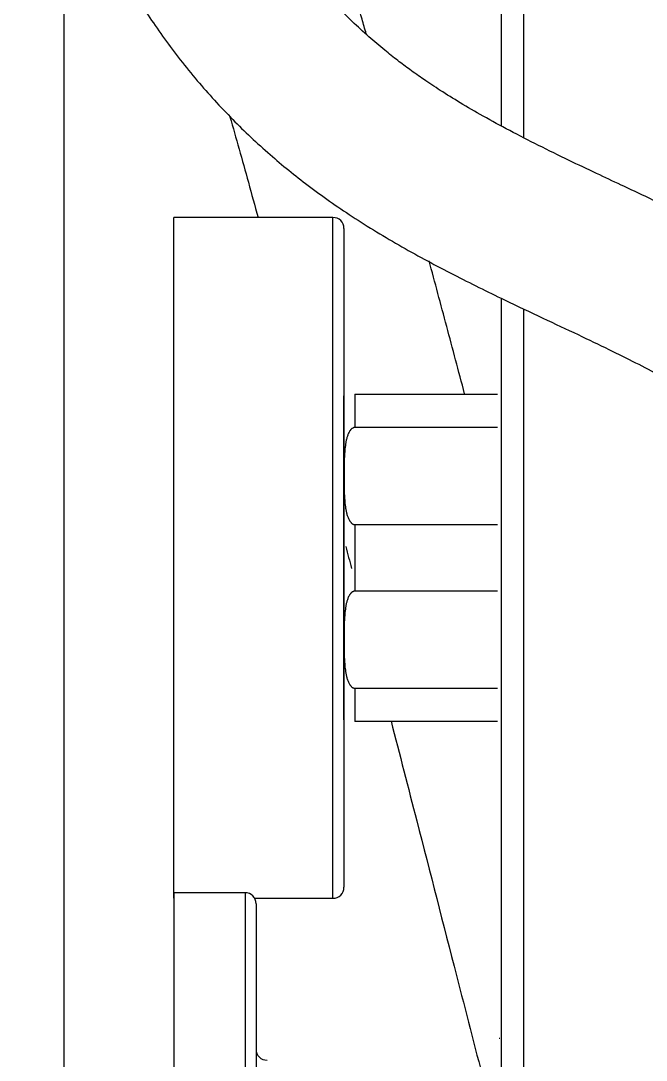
# Model space of a CAD drawing. Header units: millimetres. Extents: x -33000 to 294000, y 0 to 42408.
# Drawn here: x 19795.7 to 19852.6, y 18564.8 to 18659.4 of the extents above; entities that cross this region are included whole.
import ezdxf

# ---------------------------------------------------------------- set-up
doc = ezdxf.new("R2010")
doc.units = ezdxf.units.MM
doc.header["$LTSCALE"] = 50
doc.layers.add('arch', color=8, linetype='Continuous')

msp = doc.modelspace()

# ---------------------------------------------------------------- linework, layer by layer
at = {"layer": 'arch'}
for p, q in [((19799.583, 19014.526), (19799.583, 18114.526)), ((19809.585, 18610.526), (19809.585, 18641.526)), ((19824.085, 18641.526), (19809.585, 18641.526)), ((19824.085, 18579.526), (19824.085, 18641.526)), ((19825.085, 18640.526), (19825.085, 18580.526)), ((19825.085, 18595.776), (19825.085, 18625.276)), ((19826.085, 18625.426), (19839.085, 18625.426)), ((19826.085, 18625.426), (19826.085, 18622.397)), ((19839.085, 18622.397), (19826.085, 18622.397)), ((19826.085, 18613.556), (19839.085, 18613.556)), ((19826.085, 18613.556), (19826.085, 18607.497)), ((19809.585, 18579.526), (19809.585, 18610.526)), ((19839.085, 18607.497), (19826.085, 18607.497)), ((19826.085, 18598.656), (19826.085, 18595.626)), ((19826.085, 18598.656), (19839.085, 18598.656)), ((19839.085, 18595.626), (19826.085, 18595.626)), ((19809.585, 18580.026), (19809.585, 18529.026)), ((19816.085, 18580.026), (19809.585, 18580.026)), ((19816.085, 18580.026), (19816.085, 18529.026)), ((19816.951, 18579.526), (19824.085, 18579.526)), ((19817.085, 18579.026), (19817.085, 18530.026))]:
    msp.add_line(p, q, dxfattribs=at)
for centre, start, end in [((19824.085, 18640.526), 0, 90), ((19816.085, 18579.026), 0, 90), ((19824.085, 18580.526), 270, 0), ((19818.085, 18565.776), 180, 270)]:
    msp.add_arc(centre, 1, start, end, dxfattribs=at)
for points, degree in [([(19839.444, 18649.836), (19839.444, 18802.526)], 1), ([(19841.445, 18802.526), (19841.445, 18648.782)], 1), ([(19839.444, 18559.168), (19839.444, 18634.142)], 1), ([(19841.445, 18633.189), (19841.445, 18559.168)], 1), ([(19825.254, 18611.553), (19825.426, 18610.893), (19825.599, 18610.231), (19825.772, 18609.568)], 3)]:
    msp.add_open_spline(points, degree=degree, dxfattribs=at)
for points, knots in [([(19827.114, 18658.261), (19826.986, 18658.707), (19826.308, 18661.067), (19825.13, 18665.108), (19823.676, 18669.958), (19822.329, 18674.324), (19821.133, 18678.083), (19820.077, 18681.292), (19819.114, 18684.123), (19818.115, 18686.953), (19817.006, 18689.945), (19815.827, 18692.921), (19814.667, 18695.598), (19813.564, 18697.876), (19812.545, 18699.713), (19811.633, 18701.114), (19810.798, 18702.189), (19809.97, 18703.096), (19808.691, 18704.17), (19806.958, 18705.095), (19804.856, 18705.63), (19802.532, 18705.511), (19800.383, 18704.705), (19798.887, 18703.609), (19797.848, 18702.444), (19797.201, 18701.427), (19796.825, 18700.668), (19796.507, 18699.88), (19796.234, 18699.003), (19796.006, 18698.011), (19795.81, 18696.777), (19795.682, 18695.321), (19795.64, 18693.676), (19795.681, 18692.042), (19795.779, 18690.529), (19795.943, 18688.82), (19796.202, 18686.839), (19796.632, 18684.365), (19797.223, 18681.706), (19797.984, 18678.941), (19799.02, 18675.792), (19800.357, 18672.391), (19802.037, 18668.807), (19803.936, 18665.272), (19806.129, 18661.595), (19808.675, 18657.799), (19811.585, 18654.053), (19814.796, 18650.527), (19818.202, 18647.315), (19821.835, 18644.357), (19825.831, 18641.551), (19830.31, 18638.84), (19834.996, 18636.322), (19839.327, 18634.188), (19843.135, 18632.389), (19846.328, 18630.891), (19849.156, 18629.542), (19851.632, 18628.316), (19853.619, 18627.277), (19855.213, 18626.401), (19856.483, 18625.672), (19857.789, 18624.887), (19859.286, 18623.938), (19861.026, 18622.758), (19862.981, 18621.314), (19865.109, 18619.588), (19867.396, 18617.561), (19869.545, 18615.505), (19870.933, 18614.114), (19871.518, 18613.522)], [0, 0, 0, 0, 0.002402, 0.012822, 0.022862, 0.031953, 0.041591, 0.049804, 0.057078, 0.065589, 0.075662, 0.087423, 0.100212, 0.112465, 0.124066, 0.134938, 0.14339, 0.151502, 0.160466, 0.167922, 0.176056, 0.184411, 0.191859, 0.199965, 0.206744, 0.21219, 0.217097, 0.223024, 0.230036, 0.23816, 0.247424, 0.260726, 0.274526, 0.287305, 0.299016, 0.309624, 0.327234, 0.346233, 0.366797, 0.388823, 0.410891, 0.441474, 0.471024, 0.500223, 0.53021, 0.561057, 0.591924, 0.620712, 0.647368, 0.671723, 0.697531, 0.724554, 0.751108, 0.776769, 0.796252, 0.814395, 0.830904, 0.84598, 0.860444, 0.869383, 0.878121, 0.886896, 0.897619, 0.910691, 0.92579, 0.943097, 0.962569, 0.984147, 1, 1, 1, 1]), ([(19881.899, 18622.77), (19881.552, 18623.125), (19880.39, 18624.31), (19878.434, 18626.267), (19876.026, 18628.553), (19873.6, 18630.695), (19870.979, 18632.819), (19867.975, 18635), (19864.83, 18637.018), (19861.748, 18638.8), (19859.054, 18640.242), (19856.544, 18641.51), (19854.302, 18642.599), (19852.256, 18643.572), (19850.223, 18644.528), (19847.99, 18645.576), (19845.472, 18646.771), (19842.821, 18648.068), (19840.21, 18649.409), (19837.822, 18650.708), (19835.715, 18651.931), (19833.912, 18653.051), (19832.396, 18654.059), (19831.113, 18654.966), (19829.943, 18655.84), (19828.689, 18656.834), (19827.295, 18658.018), (19825.78, 18659.414), (19824.221, 18660.98), (19822.655, 18662.707), (19821.014, 18664.71), (19819.429, 18666.876), (19817.965, 18669.102), (19816.69, 18671.21), (19815.574, 18673.186), (19814.582, 18675.074), (19813.687, 18676.935), (19812.849, 18678.874), (19812.111, 18680.817), (19811.475, 18682.734), (19810.954, 18684.556), (19810.53, 18686.329), (19810.206, 18687.99), (19809.968, 18689.514), (19809.812, 18690.817), (19809.72, 18691.867), (19809.664, 18692.769), (19809.636, 18693.607), (19809.638, 18694.312), (19809.647, 18694.718), (19809.636, 18694.823), (19809.624, 18694.836)], [0, 0, 0, 0, 0.0087569, 0.0291666, 0.0481263, 0.0655636, 0.082947, 0.1025636, 0.1244691, 0.140388, 0.1554253, 0.1689002, 0.1807908, 0.1910894, 0.2015427, 0.2137453, 0.2277044, 0.2434234, 0.2587888, 0.2734129, 0.2866866, 0.298605, 0.3091656, 0.3183675, 0.3268702, 0.3363666, 0.3485088, 0.3620438, 0.3769628, 0.3932545, 0.4107109, 0.4329158, 0.4538942, 0.4736599, 0.493506, 0.5119877, 0.5301413, 0.5492772, 0.569369, 0.5868021, 0.6046622, 0.6217005, 0.6376579, 0.6525469, 0.6667693, 0.677429, 0.689201, 0.7020371, 0.7156121, 0.7277434, 0.7360933, 0.7360933, 0.7360933, 0.7360933]), ([(19814.708, 18650.703), (19815.256, 18648.763), (19816.101, 18645.739), (19816.965, 18642.605), (19817.262, 18641.526)], [0.95796098, 0.95796098, 0.95796098, 0.95796098, 0.96754744, 0.97248983, 0.97248983, 0.97248983, 0.97248983]), ([(19836.075, 18625.47), (19835.529, 18627.536), (19834.444, 18631.625), (19833.374, 18635.616), (19832.843, 18637.582)], [0, 0, 0, 0, 0.500257, 1, 1, 1, 1]), ([(19826.085, 18622.397), (19826.056, 18622.397), (19826.027, 18622.393), (19825.986, 18622.384), (19825.972, 18622.38), (19825.945, 18622.37), (19825.932, 18622.365), (19825.894, 18622.348), (19825.87, 18622.335), (19825.836, 18622.312), (19825.825, 18622.304), (19825.803, 18622.287), (19825.793, 18622.279), (19825.762, 18622.252), (19825.743, 18622.234), (19825.708, 18622.195), (19825.691, 18622.176), (19825.666, 18622.145), (19825.658, 18622.134), (19825.643, 18622.113), (19825.621, 18622.082), (19825.6, 18622.049), (19825.561, 18621.984), (19825.537, 18621.94), (19825.493, 18621.849), (19825.473, 18621.803), (19825.436, 18621.71), (19825.419, 18621.664), (19825.387, 18621.569), (19825.372, 18621.521), (19825.331, 18621.378), (19825.308, 18621.282), (19825.268, 18621.09), (19825.25, 18620.994), (19825.22, 18620.801), (19825.207, 18620.704), (19825.184, 18620.51), (19825.174, 18620.413), (19825.148, 18620.122), (19825.136, 18619.927), (19825.118, 18619.536), (19825.112, 18619.341), (19825.103, 18618.95), (19825.1, 18618.754), (19825.097, 18618.363), (19825.096, 18618.168), (19825.096, 18617.777), (19825.097, 18617.581), (19825.1, 18617.19), (19825.103, 18616.995), (19825.112, 18616.604), (19825.118, 18616.409), (19825.137, 18616.018), (19825.149, 18615.823), (19825.175, 18615.53), (19825.185, 18615.433), (19825.208, 18615.238), (19825.221, 18615.141), (19825.252, 18614.948), (19825.27, 18614.851), (19825.311, 18614.659), (19825.334, 18614.563), (19825.375, 18614.421), (19825.39, 18614.374), (19825.422, 18614.28), (19825.439, 18614.233), (19825.476, 18614.141), (19825.496, 18614.096), (19825.54, 18614.006), (19825.564, 18613.962), (19825.604, 18613.897), (19825.617, 18613.876), (19825.647, 18613.834), (19825.662, 18613.813), (19825.694, 18613.773), (19825.711, 18613.753), (19825.738, 18613.725), (19825.747, 18613.715), (19825.766, 18613.697), (19825.776, 18613.688), (19825.806, 18613.662), (19825.827, 18613.646), (19825.861, 18613.624), (19825.872, 18613.617), (19825.896, 18613.604), (19825.908, 18613.598), (19825.946, 18613.581), (19825.973, 18613.572), (19826.014, 18613.562), (19826.028, 18613.56), (19826.056, 18613.557), (19826.07, 18613.556), (19826.085, 18613.556)], [0, 0, 0, 0, 0.007813, 0.007813, 0.011719, 0.011719, 0.015625, 0.015625, 0.023438, 0.023438, 0.027344, 0.027344, 0.03125, 0.03125, 0.039063, 0.039063, 0.046875, 0.046875, 0.050781, 0.050781, 0.054688, 0.0625, 0.0625, 0.078125, 0.078125, 0.09375, 0.09375, 0.109375, 0.109375, 0.125, 0.125, 0.15625, 0.15625, 0.1875, 0.1875, 0.21875, 0.21875, 0.25, 0.25, 0.3125, 0.3125, 0.375, 0.375, 0.4375, 0.4375, 0.5, 0.5, 0.5625, 0.5625, 0.625, 0.625, 0.6875, 0.6875, 0.75, 0.75, 0.78125, 0.78125, 0.8125, 0.8125, 0.84375, 0.84375, 0.875, 0.875, 0.890625, 0.890625, 0.90625, 0.90625, 0.921875, 0.921875, 0.9375, 0.9375, 0.945313, 0.945313, 0.953125, 0.953125, 0.960938, 0.960938, 0.964844, 0.964844, 0.96875, 0.96875, 0.976562, 0.976562, 0.980469, 0.980469, 0.984375, 0.984375, 0.992187, 0.992187, 0.996094, 0.996094, 1, 1, 1, 1]), ([(19826.085, 18622.397), (19826.056, 18622.397), (19826.027, 18622.393), (19825.986, 18622.384), (19825.972, 18622.38), (19825.945, 18622.37), (19825.932, 18622.365), (19825.894, 18622.348), (19825.87, 18622.335), (19825.836, 18622.312), (19825.825, 18622.304), (19825.803, 18622.287), (19825.793, 18622.279), (19825.762, 18622.252), (19825.743, 18622.234), (19825.708, 18622.195), (19825.691, 18622.176), (19825.666, 18622.145), (19825.658, 18622.134), (19825.643, 18622.113), (19825.621, 18622.082), (19825.6, 18622.049), (19825.561, 18621.984), (19825.537, 18621.94), (19825.493, 18621.849), (19825.473, 18621.803), (19825.436, 18621.71), (19825.419, 18621.664), (19825.387, 18621.569), (19825.372, 18621.521), (19825.331, 18621.378), (19825.308, 18621.282), (19825.268, 18621.09), (19825.25, 18620.994), (19825.22, 18620.801), (19825.207, 18620.704), (19825.184, 18620.51), (19825.174, 18620.413), (19825.148, 18620.122), (19825.136, 18619.927), (19825.118, 18619.536), (19825.112, 18619.341), (19825.103, 18618.95), (19825.1, 18618.754), (19825.097, 18618.363), (19825.096, 18618.168), (19825.096, 18617.777), (19825.097, 18617.581), (19825.1, 18617.19), (19825.103, 18616.995), (19825.112, 18616.604), (19825.118, 18616.409), (19825.137, 18616.018), (19825.149, 18615.823), (19825.175, 18615.53), (19825.185, 18615.433), (19825.208, 18615.238), (19825.221, 18615.141), (19825.252, 18614.948), (19825.27, 18614.851), (19825.311, 18614.659), (19825.334, 18614.563), (19825.375, 18614.421), (19825.39, 18614.374), (19825.422, 18614.28), (19825.439, 18614.233), (19825.476, 18614.141), (19825.496, 18614.096), (19825.54, 18614.006), (19825.564, 18613.962), (19825.604, 18613.897), (19825.617, 18613.876), (19825.647, 18613.834), (19825.662, 18613.813), (19825.694, 18613.773), (19825.711, 18613.753), (19825.738, 18613.725), (19825.747, 18613.715), (19825.766, 18613.697), (19825.776, 18613.688), (19825.806, 18613.662), (19825.827, 18613.646), (19825.861, 18613.624), (19825.872, 18613.617), (19825.896, 18613.604), (19825.908, 18613.598), (19825.946, 18613.581), (19825.973, 18613.572), (19826.014, 18613.562), (19826.028, 18613.56), (19826.056, 18613.557), (19826.07, 18613.556), (19826.085, 18613.556)], [0, 0, 0, 0, 0.007813, 0.007813, 0.011719, 0.011719, 0.015625, 0.015625, 0.023438, 0.023438, 0.027344, 0.027344, 0.03125, 0.03125, 0.039063, 0.039063, 0.046875, 0.046875, 0.050781, 0.050781, 0.054688, 0.0625, 0.0625, 0.078125, 0.078125, 0.09375, 0.09375, 0.109375, 0.109375, 0.125, 0.125, 0.15625, 0.15625, 0.1875, 0.1875, 0.21875, 0.21875, 0.25, 0.25, 0.3125, 0.3125, 0.375, 0.375, 0.4375, 0.4375, 0.5, 0.5, 0.5625, 0.5625, 0.625, 0.625, 0.6875, 0.6875, 0.75, 0.75, 0.78125, 0.78125, 0.8125, 0.8125, 0.84375, 0.84375, 0.875, 0.875, 0.890625, 0.890625, 0.90625, 0.90625, 0.921875, 0.921875, 0.9375, 0.9375, 0.945313, 0.945313, 0.953125, 0.953125, 0.960938, 0.960938, 0.964844, 0.964844, 0.96875, 0.96875, 0.976562, 0.976562, 0.980469, 0.980469, 0.984375, 0.984375, 0.992187, 0.992187, 0.996094, 0.996094, 1, 1, 1, 1]), ([(19826.085, 18607.497), (19826.056, 18607.497), (19826.027, 18607.493), (19825.986, 18607.484), (19825.972, 18607.48), (19825.945, 18607.47), (19825.932, 18607.465), (19825.894, 18607.448), (19825.87, 18607.435), (19825.836, 18607.412), (19825.825, 18607.404), (19825.803, 18607.387), (19825.793, 18607.379), (19825.762, 18607.352), (19825.743, 18607.334), (19825.708, 18607.295), (19825.691, 18607.276), (19825.666, 18607.245), (19825.658, 18607.234), (19825.643, 18607.213), (19825.621, 18607.182), (19825.6, 18607.149), (19825.561, 18607.084), (19825.537, 18607.04), (19825.493, 18606.949), (19825.473, 18606.903), (19825.436, 18606.81), (19825.419, 18606.764), (19825.387, 18606.669), (19825.372, 18606.621), (19825.331, 18606.478), (19825.308, 18606.382), (19825.268, 18606.19), (19825.25, 18606.094), (19825.22, 18605.901), (19825.207, 18605.804), (19825.184, 18605.61), (19825.174, 18605.513), (19825.148, 18605.222), (19825.136, 18605.027), (19825.118, 18604.636), (19825.112, 18604.441), (19825.103, 18604.05), (19825.1, 18603.854), (19825.097, 18603.463), (19825.096, 18603.268), (19825.096, 18602.877), (19825.097, 18602.681), (19825.1, 18602.29), (19825.103, 18602.095), (19825.112, 18601.704), (19825.118, 18601.509), (19825.137, 18601.118), (19825.149, 18600.923), (19825.175, 18600.63), (19825.185, 18600.533), (19825.208, 18600.338), (19825.221, 18600.241), (19825.252, 18600.048), (19825.27, 18599.951), (19825.311, 18599.759), (19825.334, 18599.663), (19825.375, 18599.521), (19825.39, 18599.474), (19825.422, 18599.38), (19825.439, 18599.333), (19825.476, 18599.241), (19825.496, 18599.196), (19825.54, 18599.106), (19825.564, 18599.062), (19825.604, 18598.997), (19825.617, 18598.976), (19825.647, 18598.934), (19825.662, 18598.913), (19825.694, 18598.873), (19825.711, 18598.853), (19825.738, 18598.825), (19825.747, 18598.815), (19825.766, 18598.797), (19825.776, 18598.788), (19825.806, 18598.762), (19825.827, 18598.746), (19825.861, 18598.724), (19825.872, 18598.717), (19825.896, 18598.704), (19825.908, 18598.698), (19825.946, 18598.681), (19825.973, 18598.672), (19826.014, 18598.662), (19826.028, 18598.66), (19826.056, 18598.657), (19826.07, 18598.656), (19826.085, 18598.656)], [0, 0, 0, 0, 0.007812, 0.007812, 0.011719, 0.011719, 0.015625, 0.015625, 0.023437, 0.023437, 0.027344, 0.027344, 0.03125, 0.03125, 0.039062, 0.039062, 0.046875, 0.046875, 0.050781, 0.050781, 0.054687, 0.0625, 0.0625, 0.078125, 0.078125, 0.09375, 0.09375, 0.109375, 0.109375, 0.125, 0.125, 0.15625, 0.15625, 0.1875, 0.1875, 0.21875, 0.21875, 0.25, 0.25, 0.3125, 0.3125, 0.375, 0.375, 0.4375, 0.4375, 0.5, 0.5, 0.5625, 0.5625, 0.625, 0.625, 0.6875, 0.6875, 0.75, 0.75, 0.78125, 0.78125, 0.8125, 0.8125, 0.84375, 0.84375, 0.875, 0.875, 0.890625, 0.890625, 0.90625, 0.90625, 0.921875, 0.921875, 0.9375, 0.9375, 0.945313, 0.945313, 0.953125, 0.953125, 0.960938, 0.960938, 0.964844, 0.964844, 0.96875, 0.96875, 0.976563, 0.976563, 0.980469, 0.980469, 0.984375, 0.984375, 0.992188, 0.992188, 0.996094, 0.996094, 1, 1, 1, 1]), ([(19829.375, 18595.662), (19830.155, 18592.639), (19832.147, 18584.904), (19834.971, 18573.915), (19837.317, 18564.804), (19838.456, 18560.396), (19838.772, 18559.175)], [0, 0, 0, 0, 0.248093, 0.632894, 0.898007, 1, 1, 1, 1]), ([(19839.223, 18566.786), (19839.223, 18566.786), (19839.223, 18566.786), (19839.223, 18566.786), (19839.223, 18566.786), (19839.223, 18566.786), (19839.224, 18566.786), (19839.225, 18566.786), (19839.226, 18566.786), (19839.227, 18566.786), (19839.229, 18566.786), (19839.23, 18566.787), (19839.232, 18566.787), (19839.234, 18566.787), (19839.237, 18566.787), (19839.239, 18566.787), (19839.242, 18566.787), (19839.245, 18566.787), (19839.249, 18566.787), (19839.252, 18566.787), (19839.256, 18566.787), (19839.259, 18566.787), (19839.263, 18566.787), (19839.268, 18566.788), (19839.271, 18566.788), (19839.273, 18566.788), (19839.273, 18566.788)], [0, 0, 0, 0, 0.044949, 0.08972, 0.134313, 0.178729, 0.222966, 0.267027, 0.310909, 0.354614, 0.398141, 0.44149, 0.484662, 0.527656, 0.570472, 0.613111, 0.655571, 0.697855, 0.73996, 0.781888, 0.823638, 0.86521, 0.906605, 0.947822, 0.988861, 1, 1, 1, 1])]:
    msp.add_open_spline(points, degree=3, knots=knots, dxfattribs=at)

doc.saveas('drawing.dxf')
